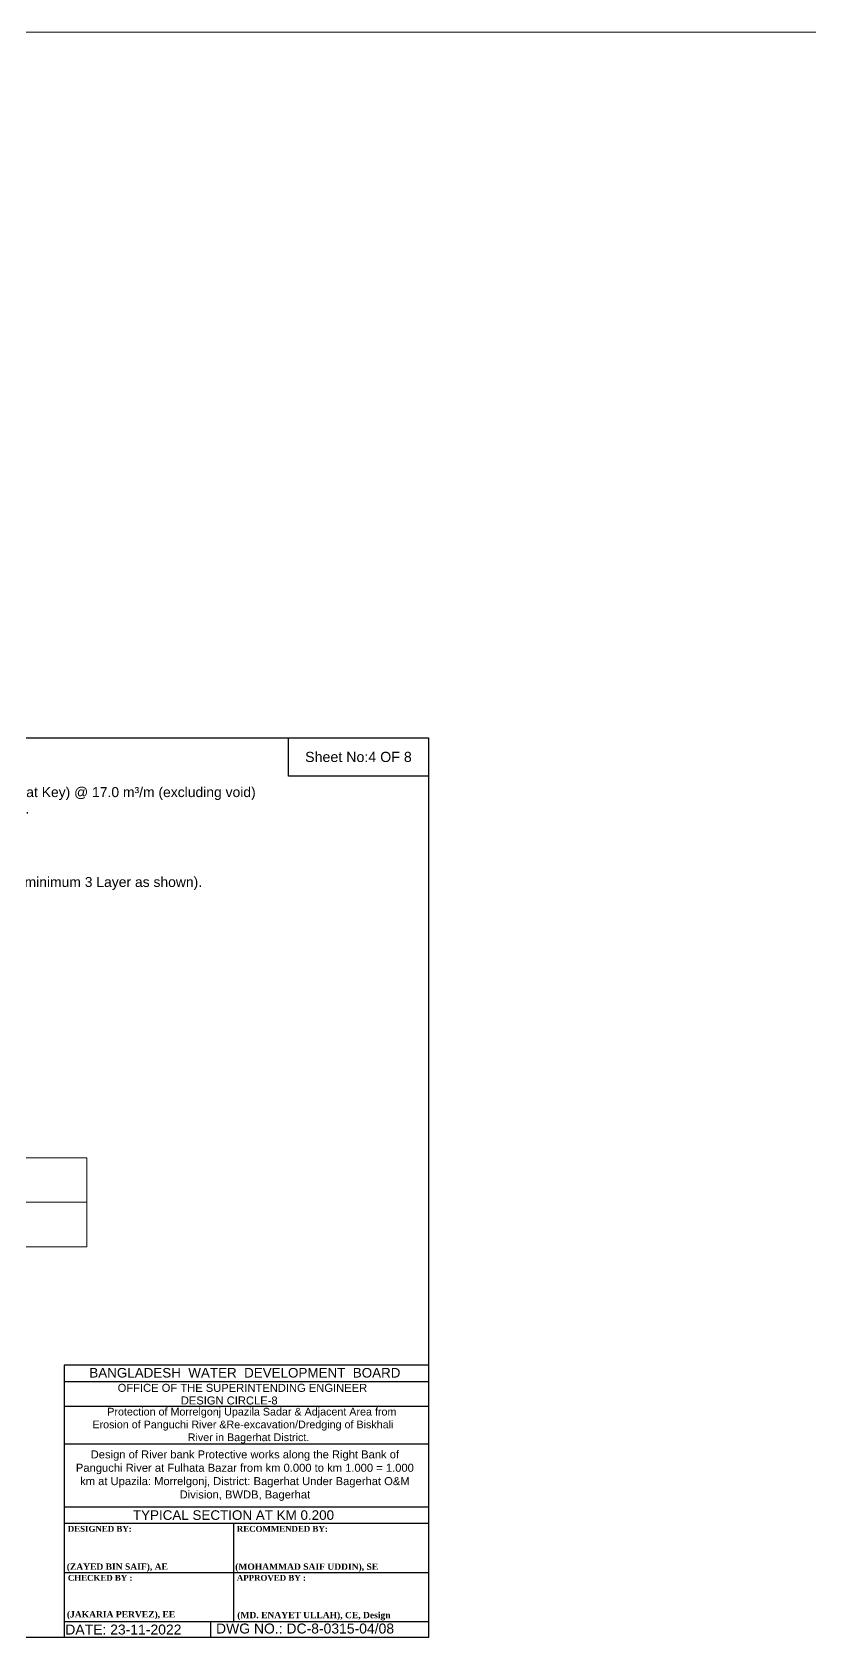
# Model space of a CAD drawing. Header units: inches. Extents: x 64995 to 402236, y -100918 to 204355.
# Drawn here: x 141119 to 147232, y -46332 to -33650 of the extents above; entities that cross this region are included whole.
import ezdxf
from ezdxf.enums import TextEntityAlignment as Align

# ---------------------------------------------------------------- set-up
doc = ezdxf.new("R2010")
doc.units = ezdxf.units.IN
doc.header["$LTSCALE"] = 7
doc.header["$MEASUREMENT"] = 0
doc.layers.add('Cross section Data Border', color=7, linetype='Continuous', lineweight=9)
doc.layers.add('Cross Section Labels', color=7, linetype='Continuous', lineweight=9)
doc.layers.add('LINE', color=7, linetype='Continuous')
doc.styles.add('Kazi_T_H', font='timesbd.ttf')
doc.styles.get("Standard").update_dxf_attribs({"font": 'arial.ttf'})

msp = doc.modelspace()

# ---------------------------------------------------------------- linework, layer by layer
for points in [[(134233.58635, -39196.60986), (144233.58635, -39196.60986), (144233.58635, -46267.60986), (134233.58635, -46267.60986)], [(143133.58635, -39196.60986), (144233.58635, -39196.60986), (144233.58635, -39496.60986), (143133.58635, -39496.60986)]]:
    msp.add_lwpolyline(points, close=True)
at = {"layer": 'Cross section Data Border'}
msp.add_lwpolyline([(134333.58635, -42496.60986), (141548.20875, -42496.60986), (141548.20875, -43196.60986), (134333.58635, -43196.60986)], close=True, dxfattribs=at)
msp.add_lwpolyline([(134333.58635, -42846.60986), (141548.20875, -42846.60986)], dxfattribs=at)
at = {"layer": 'Cross Section Labels'}
for p in [(144233.58635, -44128.1023), (141368.67695, -46267.60986)]:
    msp.add_line(p, (144233.58635, -46267.60986), dxfattribs=at)
msp.add_lwpolyline([(70451.52724, -33650.04692), (214349.82732, -33650.04692), (214349.82732, -52770.61569), (70451.52724, -52770.61569)], close=True, dxfattribs=at)
at = {"layer": 'LINE', "color": 0, "linetype": 'ByBlock', "lineweight": -3, "ltscale": 0.5}
for p, q in [((144233.58635, -44128.1023), (141368.67695, -44128.1023)), ((141368.67695, -44128.1023), (141368.67695, -46267.60986)), ((144233.58635, -44259.23862), (141368.67695, -44259.23862)), ((144233.58635, -44451.34802), (141368.67695, -44451.34802)), ((144233.58635, -44747.41728), (141368.67695, -44747.41728)), ((144233.58635, -45242.31468), (141368.67695, -45242.31468)), ((144233.58635, -45372.17732), (141368.67695, -45372.17732)), ((142704.216, -46142.15882), (142704.216, -45372.17732)), ((141368.67695, -45757.16807), (144233.58635, -45757.16807)), ((141368.67695, -46142.15882), (144233.58635, -46142.15882)), ((142523.33385, -46267.60986), (142523.33385, -46142.15882))]:
    msp.add_line(p, q, dxfattribs=at)

# ---------------------------------------------------------------- texts
at = {"insert": (143683.58635, -39346.60986), "char_height": 80, "attachment_point": 5}
msp.add_mtext('Sheet No:4 OF 8', dxfattribs=at)
at = {"color": 0, "linetype": 'Continuous', "lineweight": -3, "ltscale": 0.5, "char_height": 78.1767752, "attachment_point": 1}
for s, insert, width in [(' Assorted 2 Layers (minimum) C.C Blocks (including block at Key) @ 17.0 m³/m (excluding void) to be Placed / dumped at or below Working LWL as shown. \\P{\\C256;450 x 450 x 450-------- - 60 % by volume^J350 x 350 x 350-------- - 40 % by volume}', (138231.4979, -39583.54204), 4631.6140718), ('200 Kg Sand Filled Geo-bag to be dumped @ 22.0 m³/m ({\\C7;minimum} 3 Layer as shown).', (138252.44428, -40289.91145), 4433.4308903)]:
    msp.add_mtext(s, dxfattribs=dict(at, insert=insert, width=width))
at = {"insert": (142790.56706, -44995.41316), "char_height": 62.97039665, "width": 2684.6481615, "attachment_point": 5}
msp.add_mtext('Design of River bank Protective works along the Right Bank of Panguchi River at Fulhata Bazar from km 0.000 to km 1.000 = 1.000 km at Upazila: Morrelgonj, District: Bagerhat Under Bagerhat O&M Division, BWDB, Bagerhat ', dxfattribs=at)
at = {"layer": 'LINE', "color": 0, "linetype": 'ByBlock', "lineweight": -3, "ltscale": 0.5}
for s, height, p in [('BANGLADESH  WATER  DEVELOPMENT  BOARD', 75.3967632, (142790.52205, -44224.48832)), ('OFFICE OF THE SUPERINTENDING ENGINEER', 62.8857626, (142771.11088, -44336.72446)), ('DESIGN CIRCLE-8', 62.8857626, (142667.3768, -44436.05744))]:
    msp.add_text(s, height=height, dxfattribs=at).set_placement(p, align=Align.CENTER)
at = {"layer": 'LINE', "lineweight": 50, "ltscale": 0.5}
msp.add_text('TYPICAL SECTION AT KM 0.200', height=75.4629151, dxfattribs=at).set_placement((142700.88129, -45343.07367), align=Align.CENTER)
at = {"layer": 'LINE', "color": 0, "linetype": 'ByBlock', "lineweight": -3, "ltscale": 0.5, "style": 'Kazi_T_H'}
for s, p in [('DESIGNED BY:', (141398.454, -45436.85577)), ('RECOMMENDED BY:', (142727.31544, -45436.85577)), ('CHECKED BY :', (141398.454, -45821.84651)), ('APPROVED BY :', (142727.31544, -45821.84651))]:
    msp.add_text(s, height=46.1988895, dxfattribs=at).set_placement(p)
at = {"layer": 'LINE', "lineweight": 50, "ltscale": 0.5, "style": 'Kazi_T_H'}
for s, p in [('(ZAYED BIN SAIF), AE', (141389.9388, -45735.34152)), ('(MOHAMMAD SAIF UDDIN), SE ', (142714.45164, -45735.61459)), ('(JAKARIA PERVEZ), EE', (141391.1034, -46110.02157)), ('(MD. ENAYET ULLAH), CE, Design ', (142730.61401, -46116.20274))]:
    msp.add_text(s, height=49.6167848, dxfattribs=at).set_placement(p)
at = {"layer": 'LINE', "color": 0, "linetype": 'ByBlock', "lineweight": -3, "ltscale": 0.5}
for s, p in [('DWG NO.: DC-8-0315-04/08', (142563.76405, -46236.2471)), ('DATE: 23-11-2022', (141378.64479, -46244.31733))]:
    msp.add_text(s, height=78.4069027, dxfattribs=at).set_placement(p)
at = {"layer": 'LINE', "color": 0, "linetype": 'ByBlock', "lineweight": -3, "ltscale": 0.5, "insert": (141286.90942, -44462.37199), "char_height": 60.3703321, "width": 3105.0672634, "attachment_point": 1}
msp.add_mtext('                  {\\C7;Protection of Morrelgonj Upazila Sadar & Adjacent Area from \\P             Erosion of Panguchi River &Re-excavation/Dredging of Biskhali\\P                                             River in Bagerhat District.}', dxfattribs=at)

doc.saveas('drawing.dxf')
